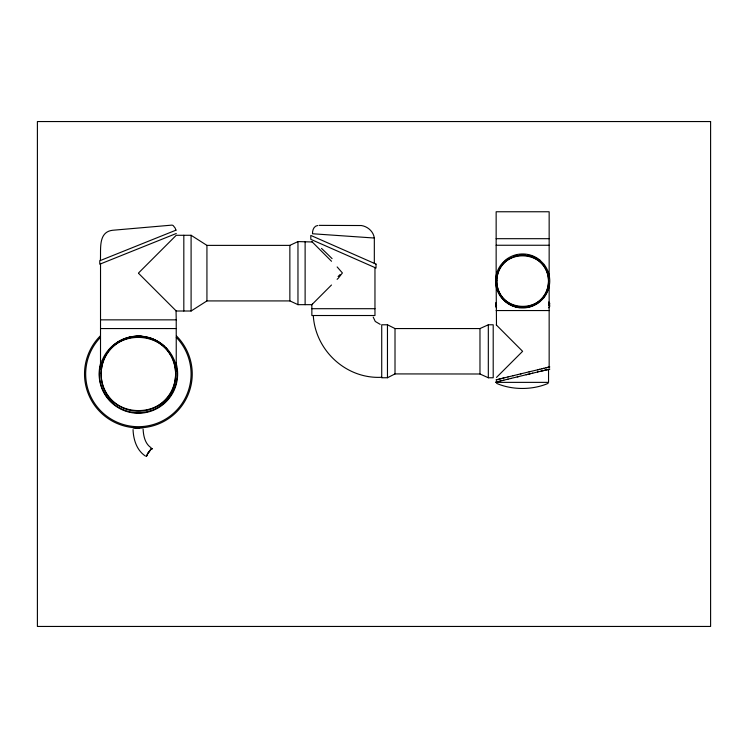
<?xml version="1.0" encoding="UTF-8"?>
<svg xmlns="http://www.w3.org/2000/svg" width="748" height="748" viewBox="0 0 748 748"><rect width="100%" height="100%" fill="white"/><g stroke="black" fill="none" stroke-linecap="round" stroke-linejoin="round"><path stroke-width="1.12" d="M100.513 369.344L100.531 263.894M496.485 325.118L496.148 281.154L496.307 283.997M549.154 277.63L549.154 211.759L496.148 211.759L496.148 281.351M496.139 281.098L496.307 278.134A26.507 26.507 0 0 0 496.261 283.595L496.298 283.931M496.148 280.734L496.27 278.518M100.363 260.519C101.176 249.916 97.679 231.974 112.611 230.272L171.806 225.129A3.151 3.151 0 0 1 173.125 225.522L175.135 228.018A7.704 7.704 0 0 1 175.63 229.842L175.677 230.291M548.873 284.941L548.658 286.241L548.957 284.324M496.822 275.152L497.093 274.058L496.934 274.684M548.209 288.139L547.835 289.382M148.375 452.923L148.917 451.427M148.478 452.596L148.656 452.091M148.328 453.036L148.123 453.615M497.467 272.814L497.906 271.599M496.27 303.127L496.27 304.408M497.598 272.431L497.794 271.889M547.153 291.206L547.396 290.598M104.075 357.955L104.44 357.198M104.823 356.45L105.225 355.702M500.505 266.531L500.861 266.007M107.029 352.757L108.058 351.317M543.955 296.863L544.712 295.797M548.658 305.1L549.154 303.828L548.658 302.566M109.161 349.914L110.339 348.549M146.982 455.616L146.206 456.308L147.094 455.495M543.674 297.975L539.719 301.921A26.648 25.89 0 0 1 505.555 301.94L501.618 297.966A28.265 27.461 0 0 1 501.646 263.941L505.583 259.977A26.648 25.89 0 0 1 539.747 259.967M109.769 349.185L111.022 347.82M542.3 298.891L541.131 300.098M503.264 263.016L503.722 262.539M338.545 277.891L342.397 272.945L337.142 266.933M338.012 278.434L337.114 279.341M312.561 303.969L311.851 304.67L311.86 315.516L374.963 315.516L374.963 267.578M331.486 285.007L311.86 304.67L297.966 304.66L289.859 300.883M496.485 377.441L522.609 351.317L496.233 324.866M138.689 272.833L176.229 235.293L191.095 235.283L206.934 245.381L289.859 245.381L297.966 241.576L312.262 241.987M112.078 346.754L112.574 346.287M504.199 262.062L505.199 261.146M113.584 345.38L114.163 344.893M113.733 345.249L115.192 344.061M505.723 260.697L506.265 260.267M114.753 344.407C128.721 332.832 150.965 333.561 164.064 346.174M548.088 383.387C532.473 390.147 512.212 390.147 496.607 383.387M537.41 303.118L538.466 302.37M507.686 259.219L508.275 258.827M116.707 342.949L119.914 340.938M138.604 273.375L176.238 311.009L191.095 311.018L206.934 300.92L289.859 300.92L289.859 245.363M150.675 449.324L152.424 448.697L150.787 449.268M535.185 304.455L536.316 303.81M387.464 377.74L395.009 373.916L479.973 374L488.322 377.759L493.203 377.777L493.203 324.782L488.322 324.782L479.973 328.559L395.009 328.559L387.464 324.782L381.723 324.782L381.723 377.777L387.464 377.74L387.464 324.782M121.597 340.05L130.676 336.927L138.38 336.132A26.844 18.981 0 0 1 141.082 336.226L151.629 338.526L160.053 342.949M534.025 305.044L531.613 306.044M176.276 230.047L99.765 260.762L99.765 264.203L176.276 233.498M549.154 284.511L549.163 367.1L548.004 367.352M496.139 382.368L548.546 382.368L548.546 369.437L545.442 370.138M498.177 379.376L496.139 379.9L503.021 378.179M529.116 306.802L530.379 306.456M496.261 379.853L496.438 379.816M548.77 367.221L549.808 366.941L547.125 367.549M496.85 381.891L495.812 382.172L498.159 381.564M547.91 369.624L549.808 369.129L544.123 370.447M497.71 381.676L499.253 381.293M498.71 379.236L501.375 378.582M498.823 381.396L500.562 380.966M500.206 381.05L502.086 380.592M503.713 378.002L508.023 376.945M501.843 378.46L503.909 377.955M508.023 379.133L503.713 380.19M501.843 380.648L503.815 380.171M512.857 375.767L517.887 374.552M507.948 376.964L513.754 375.552M510.398 378.563L527.705 374.365M507.817 379.189L511.174 378.376M520.374 373.953L530.22 371.569M517.504 374.645L521.356 373.71M526.171 374.739L530.22 373.766M517.261 376.899L518.523 376.59M538.42 369.615L529.06 371.859M532.333 373.261L537.924 371.924M528.677 374.14L532.735 373.159M541.889 368.783L546.779 367.623M539.448 369.362L542.291 368.689M537.569 369.811L539.813 369.278M540.869 371.223L543.759 370.531M537.569 371.999L541.889 370.971M543.132 368.493L543.927 368.306M542.599 370.812L545.395 370.138M546.012 367.81L547.901 367.361M548.639 367.203L549.163 367.1M548.032 369.54L548.546 369.437M527.985 307.063L526.452 307.334A18.868 13.342 0 0 1 524.731 307.531M527.845 307.091L525.264 307.475M317.666 225.513C313.777 225.961 312.355 230.356 312.496 233.75L374.327 238.032L374.327 263.371M143.027 427.65L138.38 427.856M521.337 254.619L523.965 254.619M496.148 238.687L549.154 238.687M496.148 245.251L549.154 245.251M311.86 308.7L374.963 308.7M496.139 310.551L549.163 310.551M100.531 319.854L176.229 319.854L176.248 371.504M100.531 328.559L176.229 328.559M319.087 225.372L361.387 225.531C367.782 226.532 373.402 231.469 374.327 238.032M381.723 377.282C346.333 379.236 315.394 350.662 313.281 315.516M520.038 307.475L517.457 307.091M528.191 255.18L529.257 255.423M514.923 306.456L516.185 306.802M530.304 255.723L531.735 256.199M380.218 324.361L375.272 321.462L373.205 317.087M512.464 305.567L513.689 306.044M532.922 256.667L533.436 256.882A26.507 26.507 0 0 0 530.949 255.928M534.455 257.368L535.194 257.751M510.117 304.455L511.277 305.044M535.923 258.154L536.391 258.434M507.892 303.118L508.986 303.81M151.152 447.79C145.028 443.788 143.438 435.972 143.111 429.156M145.336 456C136.669 450.259 133.387 439.506 133.051 429.595M161.568 344.061L164.42 346.502M505.826 301.575L502.142 297.9M539.729 259.986L543.684 263.932A28.265 27.461 0 0 1 543.656 297.956M176.051 310.813L176.229 319.854M331.514 261.267L311.851 241.576M165.738 347.82L169.123 351.887M543.469 264.689L543.899 265.26M500.59 295.797L501.347 296.863M544.974 266.802L545.339 267.391M172.077 356.731L166.991 349.185A50.967 36.035 0 0 0 165.158 347.222M498.57 292.178L498.215 291.374M498.149 291.206L498.673 292.393M547.396 271.599L547.153 270.991L547.48 271.814M497.906 290.598L497.598 289.766M497.775 290.252L497.467 289.382M173.891 360.863L174.2 361.714M497.542 289.607L497.383 289.121M547.835 272.814L548.209 274.058M174.742 363.425L174.976 364.285M497.055 287.98L496.765 286.821M497.093 288.139L496.784 286.877M175.397 366.024L175.574 366.903M548.677 276.049L548.808 276.807M548.658 275.956L548.836 276.994M496.27 283.679L496.158 282.043M496.242 283.342L496.167 282.183M496.148 281.529L496.186 282.622A52.594 37.176 0.3 0 0 496.307 283.988M488.322 324.782L488.322 377.777M479.973 328.559L479.973 374M395.009 328.559L395.009 374M305.119 241.576L305.119 304.67M297.966 241.576L297.966 304.67M206.934 245.381L206.934 300.92M191.095 235.283L191.095 311.018M183.821 235.283L183.821 311.018M548.967 284.296A26.507 26.507 0 0 1 548.714 285.923M502.628 263.726A26.507 26.507 0 0 1 508.659 258.584M513.567 256.199A26.507 26.507 0 0 1 516.849 255.236M520.159 254.713A26.507 26.507 0 0 1 525.031 254.694M537.158 258.911A26.507 26.507 0 0 1 539.373 260.528M547.293 271.337A26.507 26.507 0 0 1 548.134 273.805M496.588 305.539A28.293 6.769 0.1 0 1 496.027 302.501M548.723 301.977A28.293 6.769 0.1 0 1 548.677 305.633M496.588 307.709A28.293 6.769 0.1 0 1 496.027 304.66M549.312 304.763A28.293 6.769 0.1 0 1 548.677 307.802M521.178 254.629A19.009 13.445 0 0 1 524.909 254.685M547.947 273.188A50.116 35.437 0 0 1 548.275 274.329M539.888 301.023A24.647 17.419 0 0 1 529.341 306.83M520.402 307.512A18.868 13.342 0 0 1 519.542 307.428M519.486 307.596A23.693 16.765 0 0 1 506.751 302.155M506.518 302.295A39.569 27.985 0 0 1 498.935 292.805M548.574 286.045A45.731 32.332 0 0 1 541.561 299.92M340.031 274.591A59.064 0.664 -45.3 0 1 338.087 276.554M321.509 248.411A59.083 4.189 46 0 1 332.084 258.63M101.354 366.333A69.676 49.265 0 0 1 101.438 365.931M175.331 365.725A71.715 50.714 0 0 1 175.5 366.52A72.481 51.257 -0.1 0 0 173.209 359.021M149.189 451.633A4.011 2.16 -64.2 0 1 150.713 449.791M147.823 452.886A4.395 1.159 -73.8 0 1 147.057 454.756M147.917 453.344A4.451 1.571 -73 0 1 147.019 455.065M149.301 452.063A3.871 1.702 -70.6 0 1 150.413 450.034M150.385 449.258A4.909 2.721 -66.8 0 1 150.806 449.043M138.96 428.211A5.03 0.468 0.4 0 1 133.172 427.594M176.463 335.917A53.856 53.856 0 0 1 176.463 412.083A53.856 53.856 0 0 1 100.297 412.083A53.856 53.856 0 0 1 100.297 335.917M176.304 337.404A52.706 52.706 0 0 1 175.425 411.484A52.706 52.706 0 0 1 101.335 411.484A52.706 52.706 0 0 1 100.456 337.404M176.042 362.939A39.251 39.251 0 0 1 138.38 413.251A39.251 39.251 0 0 1 100.718 362.939M101.167 373.102C100.11 421.779 174.256 423.742 175.593 374.898C176.65 326.221 102.504 324.258 101.167 373.102M496.794 280.463C496.027 314.01 547.583 315.506 548.508 281.734C549.275 248.186 497.719 246.69 496.794 280.463M102.214 360.302L100.989 363.865A43.889 40.691 0 0 0 100.98 384.949C104.552 397.534 114.986 407.744 127.571 411.25A36.53 33.856 0 0 0 148.917 411.26C161.503 407.763 171.947 397.562 175.537 384.977A43.889 40.691 0 0 0 175.546 363.902C171.975 351.317 161.54 341.097 148.955 337.6A36.53 33.856 0 0 0 127.609 337.582C116.258 340.77 106.59 349.335 102.214 360.302M496.27 382.05L497.289 381.845L496.27 382.05M710.6 121.55L37.4 121.55L37.4 626.45L710.6 626.45L710.6 121.55M376.02 264.109L310.803 235.414L310.813 239.351L376.02 268.046L376.01 264.109M507.761 302.239A25.862 25.862 0 0 0 548.406 283.427A25.862 25.862 0 0 0 511.782 257.63A25.862 25.862 0 0 0 507.761 302.239M116.95 404.434A37.222 37.222 0 0 0 175.453 377.347A37.222 37.222 0 0 0 122.737 340.228A37.222 37.222 0 0 0 116.95 404.434"/></g></svg>
